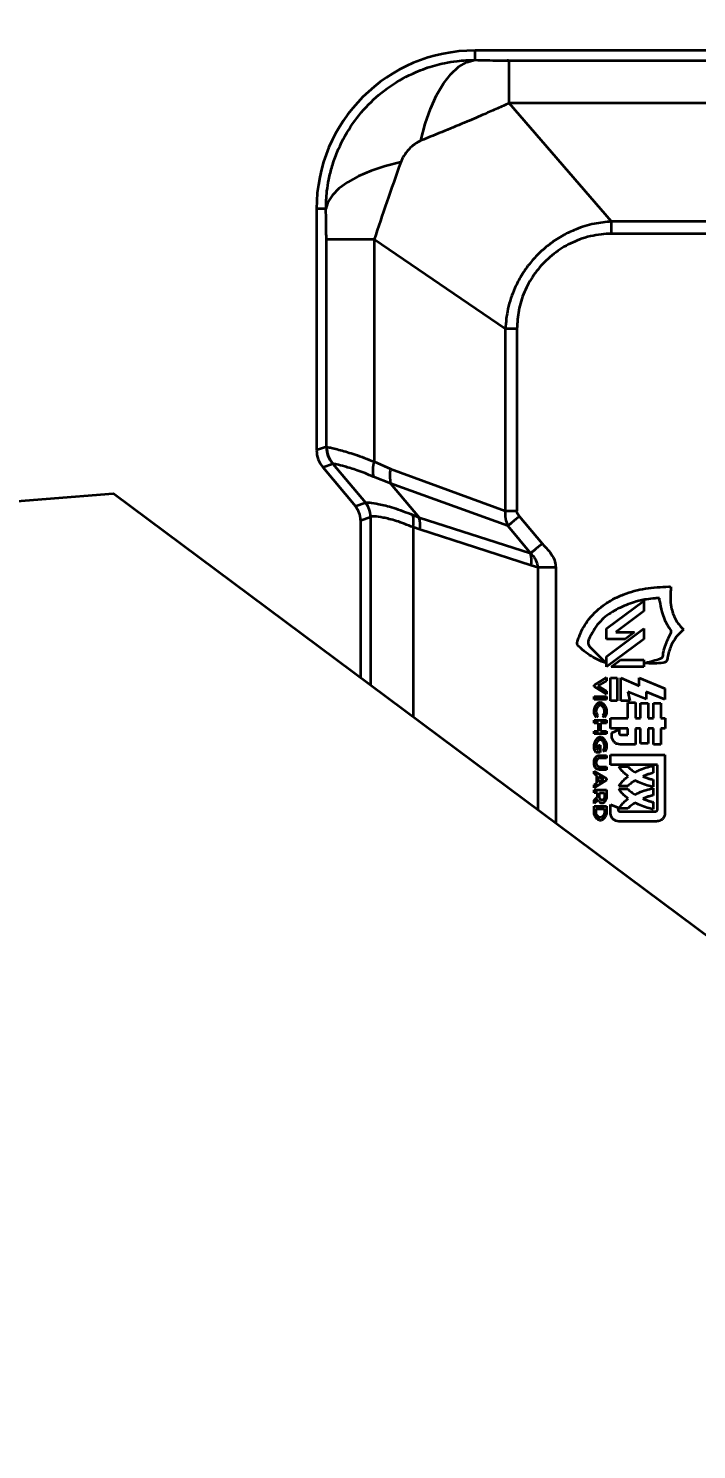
# Model space of a CAD drawing. Header units: millimetres. Extents: x 0 to 420, y 0 to 297.
# Drawn here: x 84.797 to 85.556, y 166.606 to 168.221 of the extents above; entities that cross this region are included whole.
import ezdxf

# ---------------------------------------------------------------- set-up
doc = ezdxf.new("R2010")
doc.units = ezdxf.units.MM
doc.layers.add('尺寸线层', color=150, linetype='Continuous')
doc.styles.add('SLDTEXTSTYLE2', font='TXT', dxfattribs={"width": 0.7})
doc.dimstyles.new('SLDDIMSTYLE0', dxfattribs={"dimtxt": 3.5, "dimasz": 3.302, "dimexe": 0, "dimexo": 0.0625, "dimgap": 0.875, "dimtad": 1, "dimdec": 1, "dimlfac": 100, "dimrnd": 1e-09, "dimzin": 12, "dimdsep": 46, "dimtxsty": 'SLDTEXTSTYLE2', "dimsah": 1, "dimcen": 0.09, "dimadec": 0, "dimazin": 3, "dimtfac": 1, "dimtdec": 3, "dimtofl": 0, "dimtmove": 0, "dimatfit": 3, "dimfxl": 0, "dimfrac": 2, "dimtolj": 1, "dimtzin": 12, "dimarcsym": 0})

# ---------------------------------------------------------------- blocks, each defined once
blk = doc.blocks.new('_D_7')
at = {"layer": '尺寸线层'}
for p, q in [((70.597, 160.4022), (70.597, 246.1922)), ((332.8156, 175.1167), (332.8156, 246.1922)), ((332.8156, 245.1922), (70.597, 245.1922))]:
    blk.add_line(p, q, dxfattribs=at)
for points in [[(70.597, 245.1922), (73.899, 244.6842), (73.899, 245.7002)], [(332.8156, 245.1922), (329.5136, 245.7002), (329.5136, 244.6842)]]:
    blk.add_solid(points, dxfattribs=at)
at = {"layer": '尺寸线层', "insert": (202.8758, 249.704), "char_height": 3.5, "attachment_point": 1, "style": 'SLDTEXTSTYLE2'}
blk.add_mtext('26221.85', dxfattribs=at)

msp = doc.modelspace()

# ---------------------------------------------------------------- linework, layer by layer
at = {"color": 7, "linetype": 'Continuous', "lineweight": 35}
for p, q in [((85.3046, 168.1848), (85.3046, 168.1955)), ((85.5751, 168.1955), (85.3046, 168.1955)), ((85.3435, 168.1841), (85.5709, 168.1841)), ((85.4596, 168.0013), (85.3435, 168.1358)), ((85.5917, 168.1358), (85.3435, 168.1358)), ((85.1246, 168.0155), (85.1246, 167.7414)), ((85.1353, 168.0155), (85.1246, 168.0155)), ((85.4596, 167.9873), (85.4596, 168.0013)), ((85.6721, 168.0013), (85.4596, 168.0013)), ((85.6721, 167.9873), (85.4596, 167.9873)), ((85.1901, 167.9808), (85.1358, 167.9808)), ((85.1358, 167.7454), (85.1358, 167.9808)), ((85.339, 167.8793), (85.1901, 167.9808)), ((85.1901, 167.9808), (85.1901, 167.7285)), ((85.3522, 167.8793), (85.339, 167.8793)), ((85.339, 167.8793), (85.339, 167.6728)), ((85.3522, 167.8793), (85.3522, 167.6728)), ((85.1358, 167.7454), (85.1246, 167.7414)), ((85.1358, 167.7454), (85.1362, 167.7454)), ((85.1317, 167.7221), (85.1428, 167.7262)), ((85.1428, 167.7262), (85.1431, 167.7261)), ((85.1431, 167.7261), (85.1802, 167.682)), ((85.1901, 167.7285), (85.2087, 167.7203)), ((85.1317, 167.7221), (85.1688, 167.6778)), ((85.2088, 167.7038), (85.1893, 167.7112)), ((85.2087, 167.7203), (85.339, 167.6728)), ((85.747, 167.0563), (84.8935, 167.6922)), ((85.3418, 167.6554), (85.2088, 167.7038)), ((85.2088, 167.7038), (85.2412, 167.6651)), ((85.1688, 167.6778), (85.1802, 167.682)), ((85.1802, 167.682), (85.1803, 167.682)), ((85.1746, 167.6618), (85.186, 167.6659)), ((85.1746, 167.6618), (85.1746, 167.4828)), ((85.1861, 167.666), (85.186, 167.6659)), ((85.1861, 167.666), (85.1861, 167.4742)), ((85.234, 167.668), (85.2412, 167.6651)), ((85.2412, 167.6651), (85.3678, 167.6244)), ((85.339, 167.6728), (85.3522, 167.6728)), ((85.3549, 167.6664), (85.3809, 167.6354)), ((85.2418, 167.6514), (85.2343, 167.654)), ((85.2343, 167.654), (85.2343, 167.4384)), ((85.3683, 167.6107), (85.2418, 167.6514)), ((85.3418, 167.6554), (85.3678, 167.6244)), ((85.376, 167.6082), (85.3683, 167.6107)), ((85.3964, 167.6082), (85.376, 167.6082)), ((85.376, 167.6082), (85.376, 167.3327)), ((85.3964, 167.6082), (85.3964, 167.3176)), ((85.4539, 167.5388), (85.4965, 167.5704)), ((85.4965, 167.5704), (85.4965, 167.5585)), ((85.4965, 167.5585), (85.4646, 167.5349)), ((85.4539, 167.5072), (85.4965, 167.5388)), ((85.4539, 167.527), (85.4539, 167.5388)), ((85.4646, 167.5349), (85.4859, 167.5349)), ((85.4859, 167.5349), (85.4752, 167.527)), ((85.4965, 167.5388), (85.4965, 167.527)), ((85.4965, 167.527), (85.4539, 167.4954)), ((85.4752, 167.527), (85.4539, 167.527)), ((85.4539, 167.4954), (85.4539, 167.5072)), ((85.4592, 167.4954), (85.4699, 167.5033)), ((85.4699, 167.5033), (85.4965, 167.5033)), ((85.4965, 167.5033), (85.4965, 167.4954)), ((85.4399, 167.4745), (85.4539, 167.4832)), ((85.4539, 167.4832), (85.4539, 167.4796)), ((85.4585, 167.4829), (85.4661, 167.4829)), ((85.4585, 167.4569), (85.4585, 167.4829)), ((85.4965, 167.4954), (85.4592, 167.4954)), ((85.4661, 167.4829), (85.4661, 167.4569)), ((85.4702, 167.4828), (85.491, 167.474)), ((85.4702, 167.4569), (85.4702, 167.4828)), ((85.491, 167.4828), (85.5201, 167.4708)), ((85.491, 167.474), (85.491, 167.4828)), ((85.4399, 167.473), (85.4399, 167.4745)), ((85.4539, 167.4644), (85.4399, 167.473)), ((85.4539, 167.4796), (85.444, 167.4738)), ((85.444, 167.4738), (85.4539, 167.4679)), ((85.4539, 167.4679), (85.4539, 167.4644)), ((85.478, 167.4671), (85.4804, 167.4569)), ((85.4988, 167.4586), (85.478, 167.4671)), ((85.4988, 167.4671), (85.4988, 167.4586)), ((85.5201, 167.4582), (85.4988, 167.4671)), ((85.5201, 167.4708), (85.5201, 167.4582)), ((85.4399, 167.4617), (85.4539, 167.4617)), ((85.4399, 167.4585), (85.4399, 167.4617)), ((85.4539, 167.4585), (85.4399, 167.4585)), ((85.4539, 167.4617), (85.4539, 167.4585)), ((85.4661, 167.4569), (85.4585, 167.4569)), ((85.4804, 167.4569), (85.4702, 167.4569)), ((85.4783, 167.455), (85.4867, 167.455)), ((85.4783, 167.4372), (85.4783, 167.455)), ((85.4867, 167.455), (85.4867, 167.4372)), ((85.4925, 167.4541), (85.5012, 167.4541)), ((85.4925, 167.4372), (85.4925, 167.4541)), ((85.5012, 167.4541), (85.5012, 167.4372)), ((85.5073, 167.4542), (85.5157, 167.4542)), ((85.5073, 167.4372), (85.5073, 167.4542)), ((85.5157, 167.4542), (85.5157, 167.4372)), ((85.4399, 167.4348), (85.4539, 167.4348)), ((85.4399, 167.4316), (85.4399, 167.4348)), ((85.444, 167.4403), (85.4425, 167.4378)), ((85.4514, 167.4378), (85.4498, 167.4403)), ((85.4539, 167.4348), (85.4539, 167.4316)), ((85.4585, 167.4372), (85.4783, 167.4372)), ((85.4585, 167.4253), (85.4585, 167.4372)), ((85.4867, 167.4372), (85.4925, 167.4372)), ((85.5012, 167.4372), (85.5073, 167.4372)), ((85.5157, 167.4372), (85.5206, 167.4372)), ((85.5206, 167.4372), (85.5206, 167.4253)), ((85.4449, 167.4316), (85.4399, 167.4316)), ((85.4399, 167.4224), (85.4449, 167.4224)), ((85.4399, 167.4193), (85.4399, 167.4224)), ((85.4539, 167.4193), (85.4399, 167.4193)), ((85.4449, 167.4224), (85.4449, 167.4316)), ((85.447, 167.4316), (85.447, 167.4224)), ((85.4539, 167.4316), (85.447, 167.4316)), ((85.447, 167.4224), (85.4539, 167.4224)), ((85.4539, 167.4224), (85.4539, 167.4193)), ((85.4783, 167.4253), (85.4585, 167.4253)), ((85.4599, 167.4204), (85.4683, 167.4241)), ((85.4599, 167.4167), (85.4599, 167.4204)), ((85.4683, 167.4241), (85.4683, 167.4207)), ((85.4707, 167.418), (85.4783, 167.418)), ((85.4783, 167.418), (85.4783, 167.4253)), ((85.4867, 167.4253), (85.4867, 167.4073)), ((85.4925, 167.4253), (85.4867, 167.4253)), ((85.4925, 167.4082), (85.4925, 167.4253)), ((85.5012, 167.4253), (85.5012, 167.4082)), ((85.5073, 167.4253), (85.5012, 167.4253)), ((85.5073, 167.4073), (85.5073, 167.4253)), ((85.5157, 167.4253), (85.5157, 167.4073)), ((85.5206, 167.4253), (85.5157, 167.4253)), ((85.443, 167.4014), (85.4448, 167.4014)), ((85.4448, 167.4066), (85.4468, 167.4066)), ((85.4448, 167.4014), (85.4448, 167.4066)), ((85.4468, 167.4066), (85.4468, 167.3981)), ((85.4867, 167.4073), (85.4693, 167.4073)), ((85.5012, 167.4082), (85.4925, 167.4082)), ((85.5157, 167.4073), (85.5073, 167.4073)), ((85.4468, 167.3981), (85.4418, 167.3981)), ((85.4455, 167.3947), (85.4539, 167.3947)), ((85.4539, 167.3916), (85.4461, 167.3916)), ((85.452, 167.3988), (85.4503, 167.4008)), ((85.4539, 167.3947), (85.4539, 167.3916)), ((85.4585, 167.3842), (85.4585, 167.3953)), ((85.4585, 167.3953), (85.5203, 167.3953)), ((85.5203, 167.3953), (85.5203, 167.3294)), ((85.4399, 167.3771), (85.4539, 167.3684)), ((85.4399, 167.3737), (85.4399, 167.3771)), ((85.443, 167.3719), (85.4399, 167.3737)), ((85.443, 167.3632), (85.443, 167.3719)), ((85.445, 167.3644), (85.445, 167.3708)), ((85.445, 167.3708), (85.4505, 167.3676)), ((85.4539, 167.3786), (85.4455, 167.3786)), ((85.4461, 167.3818), (85.4539, 167.3818)), ((85.4539, 167.3818), (85.4539, 167.3786)), ((85.5118, 167.3842), (85.4585, 167.3842)), ((85.4678, 167.3822), (85.478, 167.3822)), ((85.5071, 167.383), (85.5071, 167.3749)), ((85.5118, 167.3337), (85.5118, 167.3842)), ((85.4539, 167.3667), (85.4399, 167.358)), ((85.4399, 167.3614), (85.443, 167.3632)), ((85.4399, 167.358), (85.4399, 167.3614)), ((85.4399, 167.3556), (85.4539, 167.3556)), ((85.4399, 167.3524), (85.4399, 167.3556)), ((85.4505, 167.3676), (85.445, 167.3644)), ((85.4539, 167.3684), (85.4539, 167.3667)), ((85.4539, 167.3556), (85.4539, 167.3476)), ((85.478, 167.36), (85.4678, 167.36)), ((85.4678, 167.3567), (85.478, 167.3567)), ((85.5071, 167.3673), (85.5071, 167.359)), ((85.5071, 167.3577), (85.5071, 167.3494)), ((85.4438, 167.3524), (85.4399, 167.3524)), ((85.4399, 167.3439), (85.4438, 167.3476)), ((85.4443, 167.3444), (85.4399, 167.34)), ((85.4399, 167.34), (85.4399, 167.3439)), ((85.4399, 167.3373), (85.4539, 167.3373)), ((85.4399, 167.3297), (85.4399, 167.3373)), ((85.4438, 167.3485), (85.4438, 167.3524)), ((85.4458, 167.3524), (85.4518, 167.3524)), ((85.4458, 167.3487), (85.4458, 167.3524)), ((85.4518, 167.3524), (85.4518, 167.3481)), ((85.4539, 167.3373), (85.4539, 167.3303)), ((85.4585, 167.3391), (85.4669, 167.3355)), ((85.4585, 167.3294), (85.4585, 167.3391)), ((85.5071, 167.3418), (85.5071, 167.3337)), ((85.4421, 167.33), (85.4421, 167.3342)), ((85.4421, 167.3342), (85.4517, 167.3342)), ((85.4517, 167.3342), (85.4517, 167.3303)), ((85.4669, 167.3355), (85.4669, 167.3337)), ((85.478, 167.3345), (85.4678, 167.3345)), ((85.4696, 167.331), (85.5091, 167.331)), ((85.5108, 167.3199), (85.4678, 167.3199))]:
    msp.add_line(p, q, dxfattribs=at)
at = {"color": 7, "linetype": 'Continuous', "lineweight": 35, "flags": 128}
for points in [[(85.243, 168.0931), (85.248, 168.1121), (85.254, 168.1294), (85.2609, 168.1448), (85.2687, 168.158), (85.2771, 168.1688), (85.286, 168.1769), (85.2952, 168.1823), (85.3046, 168.1848)], [(85.2202, 168.0686), (85.2026, 168.0641), (85.1865, 168.0587), (85.1722, 168.0527), (85.1601, 168.046), (85.1501, 168.0388), (85.1426, 168.0313), (85.1376, 168.0234), (85.1353, 168.0155)]]:
    msp.add_lwpolyline(points, dxfattribs=at)
at = {"color": 7, "linetype": 'Continuous', "lineweight": 35}
for centre, radius, start, end in [((85.3046, 168.0155), 0.18, 90, 180), ((85.1658, 167.7454), 0.03, 180.0586, 219.9414), ((85.1662, 167.7453), 0.03, 179.859, 219.7499), ((85.2215, 167.7183), 0.033, 162.1572, 192.5019), ((85.2441, 167.7123), 0.0363, 167.3368, 193.5701), ((80.0126, 228.6576), 61.1605, 265.422609, 274.577391), ((85.161, 167.6659), 0.025, 0.0586, 39.9414), ((85.1611, 167.6659), 0.025, 0.0933, 39.9643), ((85.2057, 167.6604), 0.0292, 347.3355, 15.0062), ((85.2122, 167.657), 0.0302, 349.2034, 15.5503), ((85.3387, 167.6163), 0.0302, 349.2033, 15.5504)]:
    msp.add_arc(centre, radius, start, end, dxfattribs=at)
for centre, major_axis, start_param, end_param in [((85.1547, 167.7414), (0.0282, 0.0103), 2.793026, 3.49016), ((85.1496, 167.6618), (0.0235, 0.0086), 5.934618, 6.631752)]:
    msp.add_ellipse(centre, major_axis=major_axis, ratio=0.998448, start_param=start_param, end_param=end_param, dxfattribs=at)
for points, knots in [([(85.1353, 168.0155), (85.1355, 168.0222), (85.1359, 168.0334), (85.1386, 168.0497), (85.1422, 168.0645), (85.1495, 168.085), (85.1624, 168.1093), (85.1829, 168.1348), (85.208, 168.1559), (85.2306, 168.1684), (85.248, 168.1752), (85.2589, 168.1787), (85.271, 168.1816), (85.2862, 168.1842), (85.2978, 168.1845), (85.3046, 168.1848)], [0, 0, 0, 0, 0.076443, 0.126237, 0.185346, 0.248673, 0.371897, 0.493418, 0.615548, 0.739261, 0.783292, 0.826338, 0.868398, 0.923222, 1, 1, 1, 1]), ([(85.3046, 168.1848), (85.3136, 168.1845), (85.3248, 168.1843), (85.3376, 168.1841), (85.3415, 168.1841), (85.343, 168.1841), (85.3435, 168.1841)], [0, 0, 0, 0, 0.712288, 0.891315, 0.960245, 1, 1, 1, 1]), ([(85.3435, 168.1839), (85.3434, 168.1839), (85.3433, 168.1839), (85.3426, 168.184), (85.3419, 168.184), (85.3413, 168.1841)], [0, 0, 0, 0, 0.207126, 0.438229, 1, 1, 1, 1]), ([(85.3435, 168.1358), (85.3435, 168.1425), (85.3435, 168.156), (85.3435, 168.1707), (85.3435, 168.1809), (85.3435, 168.183), (85.3435, 168.1841)], [0, 0, 0, 0, 0.247804, 0.5, 0.752196, 1, 1, 1, 1]), ([(85.3435, 168.1358), (85.339, 168.1338), (85.33, 168.1297), (85.3173, 168.124), (85.3057, 168.119), (85.2906, 168.1126), (85.2695, 168.1039), (85.2521, 168.0968), (85.243, 168.0931)], [0, 0, 0, 0, 0.140816, 0.284488, 0.382285, 0.482496, 0.729213, 1, 1, 1, 1]), ([(85.243, 168.0931), (85.2407, 168.092), (85.2357, 168.0894), (85.2293, 168.0833), (85.2237, 168.0764), (85.2213, 168.0711), (85.2202, 168.0686)], [0, 0, 0, 0, 0.228464, 0.490672, 0.757738, 1, 1, 1, 1]), ([(85.2202, 168.0686), (85.2149, 168.0535), (85.2045, 168.0243), (85.1948, 167.995), (85.1901, 167.9808)], [0, 0, 0, 0, 0.513929, 1, 1, 1, 1]), ([(85.1358, 167.9808), (85.1358, 167.9835), (85.1357, 167.9903), (85.1356, 168.0019), (85.1354, 168.0105), (85.1353, 168.0155)], [0, 0, 0, 0, 0.226599, 0.561025, 1, 1, 1, 1]), ([(85.4596, 168.0013), (85.453, 168.0006), (85.4392, 167.9993), (85.4209, 167.9935), (85.4044, 167.9857), (85.3903, 167.9767), (85.3778, 167.966), (85.3666, 167.9538), (85.3573, 167.9406), (85.3482, 167.9232), (85.3412, 167.9029), (85.3397, 167.8869), (85.339, 167.8793)], [0, 0, 0, 0, 0.105818, 0.221247, 0.303726, 0.397637, 0.486458, 0.56599, 0.660847, 0.744444, 0.877991, 1, 1, 1, 1]), ([(85.4596, 167.9873), (85.4556, 167.9872), (85.4476, 167.9869), (85.4354, 167.9847), (85.4202, 167.9801), (85.4028, 167.9716), (85.3851, 167.9577), (85.3707, 167.9408), (85.3601, 167.9214), (85.3534, 167.9007), (85.3526, 167.8864), (85.3522, 167.8793)], [0, 0, 0, 0, 0.070722, 0.143758, 0.21913, 0.352151, 0.485358, 0.616819, 0.745052, 0.874872, 1, 1, 1, 1]), ([(85.1362, 167.7454), (85.137, 167.7452), (85.1387, 167.7448), (85.1443, 167.7435), (85.1513, 167.7417), (85.1595, 167.7394), (85.1714, 167.7357), (85.1825, 167.7314), (85.1901, 167.7285)], [0, 0, 0, 0, 0.1663954, 0.3268016, 0.4799251, 0.6101743, 0.735331, 1, 1, 1, 1]), ([(85.1893, 167.7112), (85.186, 167.7126), (85.1795, 167.7155), (85.1708, 167.7186), (85.1631, 167.7211), (85.1547, 167.7235), (85.1467, 167.7254), (85.1443, 167.7259), (85.1431, 167.7261)], [0, 0, 0, 0, 0.128995, 0.260465, 0.386664, 0.51504, 0.752772, 1, 1, 1, 1]), ([(85.1803, 167.682), (85.1814, 167.6822), (85.1837, 167.6825), (85.195, 167.6806), (85.2115, 167.6767), (85.2264, 167.6709), (85.234, 167.668)], [0, 0, 0, 0, 0.247443, 0.48656, 0.74027, 1, 1, 1, 1]), ([(85.2343, 167.654), (85.2277, 167.6566), (85.2145, 167.6618), (85.1999, 167.6651), (85.1894, 167.6666), (85.1873, 167.6662), (85.1861, 167.666)], [0, 0, 0, 0, 0.249344, 0.499045, 0.737295, 1, 1, 1, 1]), ([(85.339, 167.6728), (85.3388, 167.6698), (85.3385, 167.6637), (85.3407, 167.6582), (85.3418, 167.6554)], [0, 0, 0, 0, 0.487848, 1, 1, 1, 1]), ([(85.3549, 167.6664), (85.3536, 167.6653), (85.351, 167.6631), (85.3473, 167.66), (85.344, 167.6573), (85.3425, 167.656), (85.3418, 167.6554)], [0, 0, 0, 0, 0.245849, 0.500001, 0.754152, 1, 1, 1, 1]), ([(85.3549, 167.6664), (85.3541, 167.6674), (85.3531, 167.6689), (85.3523, 167.6712), (85.3522, 167.6723), (85.3522, 167.6728)], [0, 0, 0, 0, 0.521782, 0.769325, 1, 1, 1, 1]), ([(85.3809, 167.6354), (85.3796, 167.6343), (85.3769, 167.6321), (85.3733, 167.629), (85.37, 167.6263), (85.3685, 167.6251), (85.3678, 167.6244)], [0, 0, 0, 0, 0.2458483, 0.4999999, 0.7541516, 1, 1, 1, 1]), ([(85.3809, 167.6354), (85.385, 167.6311), (85.3909, 167.625), (85.3957, 167.6152), (85.3961, 167.6105), (85.3964, 167.6082)], [0, 0, 0, 0, 0.558619, 0.78934, 1, 1, 1, 1]), ([(85.3678, 167.6244), (85.369, 167.6231), (85.3714, 167.6207), (85.3745, 167.6152), (85.3754, 167.611), (85.376, 167.6082)], [0, 0, 0, 0, 0.294463, 0.547852, 1, 1, 1, 1]), ([(85.4211, 167.5245), (85.4216, 167.5261), (85.4243, 167.5341), (85.4322, 167.5493), (85.4465, 167.5633), (85.4611, 167.5724), (85.473, 167.5778), (85.4854, 167.5818), (85.5026, 167.5855), (85.5158, 167.5861), (85.5247, 167.5865)], [0, 0, 0, 0, 0.03865, 0.194338, 0.392706, 0.493149, 0.593544, 0.693896, 0.794211, 1, 1, 1, 1]), ([(85.5247, 167.5865), (85.5249, 167.5865), (85.5253, 167.5865), (85.5261, 167.5864), (85.5267, 167.5863), (85.5271, 167.5863)], [0, 0, 0, 0, 0.252501, 0.504816, 1, 1, 1, 1]), ([(85.5271, 167.5863), (85.527, 167.5846), (85.5263, 167.5763), (85.5265, 167.5653), (85.5304, 167.5521), (85.5351, 167.544), (85.54, 167.5393), (85.5415, 167.5378)], [0, 0, 0, 0, 0.095059, 0.477947, 0.614031, 0.878763, 1, 1, 1, 1]), ([(85.4858, 167.569), (85.4842, 167.5685), (85.4763, 167.5658), (85.4655, 167.5611), (85.4543, 167.5539), (85.4438, 167.5448), (85.4377, 167.5345), (85.4337, 167.5262), (85.4329, 167.5235), (85.433, 167.5214), (85.4344, 167.5184), (85.4414, 167.5115), (85.4479, 167.5051), (85.453, 167.5002)], [0, 0, 0, 0, 0.048169, 0.241379, 0.33788, 0.433916, 0.639701, 0.675797, 0.701807, 0.718369, 0.734888, 0.796355, 1, 1, 1, 1]), ([(85.514, 167.5736), (85.5123, 167.5735), (85.5074, 167.573), (85.5001, 167.5723), (85.4924, 167.5708), (85.488, 167.5696), (85.4858, 167.569)], [0, 0, 0, 0, 0.174669, 0.524102, 0.761562, 1, 1, 1, 1]), ([(85.5144, 167.5705), (85.5143, 167.5709), (85.5142, 167.5716), (85.5141, 167.5727), (85.514, 167.5733), (85.514, 167.5736)], [0, 0, 0, 0, 0.400257, 0.699592, 1, 1, 1, 1]), ([(85.5272, 167.5368), (85.5262, 167.5382), (85.5234, 167.542), (85.52, 167.5491), (85.5168, 167.5591), (85.5153, 167.5663), (85.5144, 167.5705)], [0, 0, 0, 0, 0.137822, 0.39048, 0.642641, 1, 1, 1, 1]), ([(85.518, 167.5071), (85.5181, 167.5087), (85.5187, 167.5135), (85.5216, 167.5225), (85.525, 167.5295), (85.527, 167.5337)], [0, 0, 0, 0, 0.177002, 0.501951, 1, 1, 1, 1]), ([(85.5415, 167.5378), (85.5403, 167.5367), (85.5347, 167.5319), (85.5274, 167.5219), (85.5247, 167.5119), (85.5235, 167.5074)], [0, 0, 0, 0, 0.1389856, 0.6119172, 1, 1, 1, 1]), ([(85.527, 167.5337), (85.5272, 167.5342), (85.5275, 167.5349), (85.5275, 167.5359), (85.5274, 167.5365), (85.5273, 167.5367), (85.5272, 167.5368)], [0, 0, 0, 0, 0.465921, 0.719479, 0.884635, 1, 1, 1, 1]), ([(85.4225, 167.5186), (85.422, 167.5192), (85.4212, 167.52), (85.4207, 167.5216), (85.4207, 167.5231), (85.421, 167.5241), (85.4211, 167.5245)], [0, 0, 0, 0, 0.3194529, 0.5431105, 0.7663107, 1, 1, 1, 1]), ([(85.453, 167.5002), (85.4513, 167.5006), (85.4465, 167.5019), (85.439, 167.506), (85.4302, 167.5115), (85.4251, 167.5163), (85.4225, 167.5186)], [0, 0, 0, 0, 0.138868, 0.417722, 0.706333, 1, 1, 1, 1]), ([(85.5235, 167.5074), (85.5232, 167.5057), (85.523, 167.5036), (85.5217, 167.5015), (85.5204, 167.5005), (85.5157, 167.4995), (85.5078, 167.4991), (85.5006, 167.4994), (85.4969, 167.4995)], [0, 0, 0, 0, 0.160025, 0.196998, 0.234195, 0.311686, 0.649476, 1, 1, 1, 1]), ([(85.4969, 167.4995), (85.4985, 167.5), (85.5017, 167.5009), (85.5079, 167.5026), (85.5124, 167.5039), (85.5153, 167.5048)], [0, 0, 0, 0, 0.261065, 0.522123, 1, 1, 1, 1]), ([(85.5153, 167.5048), (85.5158, 167.505), (85.5166, 167.5054), (85.5174, 167.5061), (85.5179, 167.5067), (85.5179, 167.507), (85.518, 167.5071)], [0, 0, 0, 0, 0.414045, 0.74912, 0.885678, 1, 1, 1, 1]), ([(85.4425, 167.4378), (85.4417, 167.4388), (85.4403, 167.4407), (85.4396, 167.4442), (85.4401, 167.4481), (85.4416, 167.4514), (85.4436, 167.4537), (85.4451, 167.4548), (85.4466, 167.4552), (85.4479, 167.4551), (85.4495, 167.4543), (85.4516, 167.4523), (85.4534, 167.4489), (85.4543, 167.4449), (85.4536, 167.4411), (85.4524, 167.439), (85.4515, 167.438), (85.4514, 167.4378)], [0, 0, 0, 0, 0.08519, 0.168963, 0.246186, 0.360946, 0.418211, 0.462463, 0.491745, 0.521214, 0.557381, 0.617071, 0.720017, 0.827682, 0.905205, 0.982624, 1, 1, 1, 1]), ([(85.4498, 167.4403), (85.4503, 167.4409), (85.4513, 167.442), (85.4519, 167.4442), (85.4517, 167.4467), (85.4508, 167.449), (85.4494, 167.4507), (85.4482, 167.4515), (85.4472, 167.4519), (85.4462, 167.4518), (85.445, 167.4512), (85.4437, 167.4499), (85.4424, 167.4477), (85.4418, 167.445), (85.4423, 167.4426), (85.4432, 167.4411), (85.4438, 167.4405), (85.444, 167.4403)], [0, 0, 0, 0, 0.079836, 0.158698, 0.232948, 0.337554, 0.41275, 0.456024, 0.489191, 0.522624, 0.56103, 0.622793, 0.723203, 0.826712, 0.901133, 0.975506, 1, 1, 1, 1]), ([(85.4683, 167.4207), (85.4683, 167.4203), (85.4684, 167.4197), (85.4688, 167.4189), (85.4693, 167.4184), (85.47, 167.4181), (85.4705, 167.418), (85.4707, 167.418)], [0, 0, 0, 0, 0.2727578, 0.4578419, 0.6443533, 0.8508999, 1, 1, 1, 1]), ([(85.4418, 167.3981), (85.4411, 167.3996), (85.4397, 167.4023), (85.4397, 167.4071), (85.4411, 167.411), (85.443, 167.4139), (85.4447, 167.4153), (85.446, 167.4159), (85.4472, 167.416), (85.4485, 167.4157), (85.4502, 167.4145), (85.4523, 167.4119), (85.4539, 167.4081), (85.4542, 167.4039), (85.4533, 167.4009), (85.4524, 167.3993), (85.452, 167.3988)], [0, 0, 0, 0, 0.1204324, 0.2131623, 0.3316836, 0.4130046, 0.4558652, 0.488872, 0.5149021, 0.5408924, 0.5830628, 0.658706, 0.7810157, 0.8677245, 0.9547363, 1, 1, 1, 1]), ([(85.4503, 167.4008), (85.4508, 167.4015), (85.4516, 167.403), (85.452, 167.4055), (85.4515, 167.408), (85.4505, 167.4101), (85.4492, 167.4116), (85.4482, 167.4124), (85.4472, 167.4127), (85.4462, 167.4126), (85.4451, 167.4121), (85.4436, 167.4107), (85.4424, 167.4085), (85.4417, 167.4058), (85.4421, 167.4033), (85.4427, 167.4019), (85.443, 167.4014)], [0, 0, 0, 0, 0.08987, 0.176538, 0.263027, 0.362446, 0.423179, 0.470099, 0.500982, 0.532068, 0.57022, 0.633522, 0.742023, 0.836258, 0.931198, 1, 1, 1, 1]), ([(85.4693, 167.4073), (85.4682, 167.4074), (85.4661, 167.4076), (85.4633, 167.4093), (85.4612, 167.4117), (85.4601, 167.4143), (85.46, 167.416), (85.4599, 167.4167)], [0, 0, 0, 0, 0.218278, 0.435149, 0.644163, 0.864466, 1, 1, 1, 1]), ([(85.4455, 167.3786), (85.4451, 167.3787), (85.4441, 167.3788), (85.4425, 167.3796), (85.4411, 167.3809), (85.44, 167.3832), (85.4397, 167.3863), (85.4398, 167.3896), (85.4409, 167.3922), (85.4424, 167.3937), (85.4441, 167.3946), (85.4451, 167.3947), (85.4455, 167.3947)], [0, 0, 0, 0, 0.057396, 0.142461, 0.228893, 0.320305, 0.471061, 0.658867, 0.756094, 0.853964, 0.944424, 1, 1, 1, 1]), ([(85.4461, 167.3916), (85.4458, 167.3915), (85.445, 167.3915), (85.4438, 167.3907), (85.4427, 167.3895), (85.442, 167.3879), (85.4419, 167.3861), (85.4424, 167.3844), (85.4434, 167.3831), (85.4445, 167.3822), (85.4455, 167.3818), (85.446, 167.3818), (85.4461, 167.3818)], [0, 0, 0, 0, 0.075155, 0.16832, 0.291124, 0.415852, 0.54785, 0.661465, 0.788026, 0.890381, 0.967538, 1, 1, 1, 1]), ([(85.4785, 167.371), (85.4772, 167.3721), (85.4745, 167.3742), (85.4709, 167.3779), (85.4688, 167.3807), (85.4678, 167.3822)], [0, 0, 0, 0, 0.322168, 0.658364, 1, 1, 1, 1]), ([(85.4678, 167.36), (85.4688, 167.3613), (85.4708, 167.3641), (85.4744, 167.3678), (85.4771, 167.37), (85.4785, 167.371)], [0, 0, 0, 0, 0.323845, 0.659773, 1, 1, 1, 1]), ([(85.478, 167.3822), (85.4792, 167.3811), (85.4811, 167.3793), (85.4839, 167.3773), (85.4854, 167.3763), (85.4861, 167.3758)], [0, 0, 0, 0, 0.482099, 0.740834, 1, 1, 1, 1]), ([(85.4861, 167.3758), (85.4876, 167.3765), (85.4917, 167.3784), (85.4987, 167.3811), (85.5042, 167.3824), (85.5071, 167.383)], [0, 0, 0, 0, 0.225098, 0.610129, 1, 1, 1, 1]), ([(85.5071, 167.3749), (85.5054, 167.3745), (85.5026, 167.3739), (85.4986, 167.3724), (85.4962, 167.3715), (85.4951, 167.371)], [0, 0, 0, 0, 0.397021, 0.698347, 1, 1, 1, 1]), ([(85.4951, 167.371), (85.4966, 167.3704), (85.4993, 167.3694), (85.5033, 167.368), (85.5058, 167.3675), (85.5071, 167.3673)], [0, 0, 0, 0, 0.3966683, 0.6972353, 1, 1, 1, 1]), ([(85.4785, 167.3457), (85.4772, 167.3467), (85.4745, 167.3488), (85.4709, 167.3525), (85.4688, 167.3553), (85.4678, 167.3567)], [0, 0, 0, 0, 0.323586, 0.659323, 1, 1, 1, 1]), ([(85.4861, 167.3663), (85.4848, 167.3654), (85.4826, 167.364), (85.48, 167.3618), (85.4787, 167.3606), (85.478, 167.36)], [0, 0, 0, 0, 0.48414, 0.741719, 1, 1, 1, 1]), ([(85.478, 167.3567), (85.4792, 167.3556), (85.4811, 167.3539), (85.4839, 167.3518), (85.4854, 167.3509), (85.4861, 167.3504)], [0, 0, 0, 0, 0.4841065, 0.741689, 1, 1, 1, 1]), ([(85.5071, 167.359), (85.5054, 167.3594), (85.501, 167.3603), (85.494, 167.3627), (85.4888, 167.3651), (85.4861, 167.3663)], [0, 0, 0, 0, 0.225279, 0.610555, 1, 1, 1, 1]), ([(85.4861, 167.3504), (85.4876, 167.3511), (85.4917, 167.353), (85.4987, 167.3557), (85.5042, 167.357), (85.5071, 167.3577)], [0, 0, 0, 0, 0.225097, 0.610128, 1, 1, 1, 1]), ([(85.4438, 167.3476), (85.4438, 167.3477), (85.4438, 167.3479), (85.4438, 167.3482), (85.4438, 167.3484), (85.4438, 167.3485)], [0, 0, 0, 0, 0.253407, 0.506797, 1, 1, 1, 1]), ([(85.4539, 167.3476), (85.4538, 167.3468), (85.4536, 167.345), (85.4525, 167.3428), (85.4511, 167.3413), (85.45, 167.3407), (85.449, 167.3405), (85.4478, 167.3407), (85.4464, 167.3414), (85.445, 167.3427), (85.4445, 167.3439), (85.4443, 167.3444)], [0, 0, 0, 0, 0.1479738, 0.3534631, 0.4502059, 0.5301426, 0.5919075, 0.6536295, 0.7509391, 0.887099, 1, 1, 1, 1]), ([(85.4518, 167.3481), (85.4518, 167.3477), (85.4517, 167.347), (85.4513, 167.3462), (85.451, 167.3456), (85.4507, 167.3452), (85.4504, 167.3448), (85.45, 167.3444), (85.4495, 167.3441), (85.449, 167.3439), (85.4487, 167.3439), (85.4483, 167.344), (85.4479, 167.3442), (85.4475, 167.3445), (85.4472, 167.3448), (85.447, 167.3451), (85.4468, 167.3455), (85.4466, 167.3458), (85.4464, 167.3462), (85.4462, 167.3466), (85.4461, 167.347), (85.4459, 167.3474), (85.4459, 167.3477), (85.4458, 167.3482), (85.4458, 167.3485), (85.4458, 167.3487)], [0, 0, 0, 0, 0.104931, 0.188559, 0.230252, 0.271948, 0.313654, 0.355384, 0.425825, 0.468883, 0.490273, 0.510955, 0.563746, 0.591003, 0.644663, 0.671402, 0.698138, 0.751654, 0.778385, 0.805115, 0.858613, 0.885344, 0.912077, 0.955815, 1, 1, 1, 1]), ([(85.4678, 167.3345), (85.4688, 167.3359), (85.4708, 167.3386), (85.4744, 167.3424), (85.4771, 167.3446), (85.4785, 167.3457)], [0, 0, 0, 0, 0.322508, 0.65906, 1, 1, 1, 1]), ([(85.4861, 167.3409), (85.4848, 167.34), (85.4826, 167.3386), (85.4799, 167.3364), (85.4787, 167.3351), (85.478, 167.3345)], [0, 0, 0, 0, 0.481223, 0.740091, 1, 1, 1, 1]), ([(85.5071, 167.3337), (85.5054, 167.334), (85.501, 167.3349), (85.494, 167.3373), (85.4888, 167.3397), (85.4861, 167.3409)], [0, 0, 0, 0, 0.22528, 0.610558, 1, 1, 1, 1]), ([(85.5071, 167.3494), (85.5054, 167.3491), (85.5026, 167.3485), (85.4986, 167.347), (85.4962, 167.3461), (85.4951, 167.3457)], [0, 0, 0, 0, 0.397481, 0.698479, 1, 1, 1, 1]), ([(85.4951, 167.3457), (85.4966, 167.345), (85.4993, 167.3439), (85.5033, 167.3426), (85.5058, 167.3421), (85.5071, 167.3418)], [0, 0, 0, 0, 0.395845, 0.696793, 1, 1, 1, 1]), ([(85.4539, 167.3303), (85.4538, 167.3294), (85.4536, 167.3272), (85.4521, 167.3244), (85.4501, 167.3222), (85.4485, 167.3212), (85.4471, 167.3209), (85.4456, 167.3211), (85.4438, 167.3221), (85.4418, 167.3242), (85.4403, 167.3269), (85.44, 167.3289), (85.4399, 167.3297)], [0, 0, 0, 0, 0.103068, 0.272975, 0.380129, 0.450745, 0.504132, 0.557726, 0.630958, 0.750137, 0.907593, 1, 1, 1, 1]), ([(85.4517, 167.3303), (85.4516, 167.3297), (85.4515, 167.3282), (85.4504, 167.3263), (85.4491, 167.325), (85.4479, 167.3243), (85.4469, 167.3241), (85.4458, 167.3243), (85.4445, 167.3251), (85.4432, 167.3265), (85.4423, 167.3282), (85.4422, 167.3295), (85.4421, 167.33)], [0, 0, 0, 0, 0.107522, 0.269023, 0.38047, 0.452163, 0.50862, 0.565188, 0.646662, 0.775363, 0.910485, 1, 1, 1, 1]), ([(85.4678, 167.3199), (85.4667, 167.32), (85.4646, 167.3202), (85.4618, 167.3219), (85.4597, 167.3243), (85.4586, 167.3269), (85.4585, 167.3287), (85.4585, 167.3294)], [0, 0, 0, 0, 0.217033, 0.432668, 0.640579, 0.859649, 1, 1, 1, 1]), ([(85.4669, 167.3337), (85.467, 167.3334), (85.467, 167.3327), (85.4675, 167.3319), (85.4683, 167.3313), (85.469, 167.331), (85.4694, 167.331), (85.4696, 167.331)], [0, 0, 0, 0, 0.23459, 0.46963, 0.6837, 0.878789, 1, 1, 1, 1]), ([(85.5091, 167.331), (85.5094, 167.331), (85.51, 167.3311), (85.5109, 167.3316), (85.5114, 167.3322), (85.5117, 167.333), (85.5118, 167.3335), (85.5118, 167.3337)], [0, 0, 0, 0, 0.215909, 0.431679, 0.642748, 0.836136, 1, 1, 1, 1]), ([(85.5203, 167.3294), (85.5202, 167.3283), (85.52, 167.3261), (85.5183, 167.3232), (85.5159, 167.3211), (85.5132, 167.3201), (85.5115, 167.32), (85.5108, 167.3199)], [0, 0, 0, 0, 0.220827, 0.440436, 0.651052, 0.864309, 1, 1, 1, 1])]:
    msp.add_open_spline(points, degree=3, knots=knots, dxfattribs=at)

# ---------------------------------------------------------------- dimensions: what is measured, and where the dimension line sits
at = {"layer": '尺寸线层'}
dim = msp.add_linear_dim(base=(70.597, 245.1922), p1=(332.8156, 175.1167), p2=(70.597, 160.4022), angle=0, dimstyle='SLDDIMSTYLE0', dxfattribs=at)
dim.commit()
dim.dimension.update_dxf_attribs({"geometry": '_D_7', "text_midpoint": (209.0129, 245.1922), "dimtype": 160})

doc.saveas('drawing.dxf')
